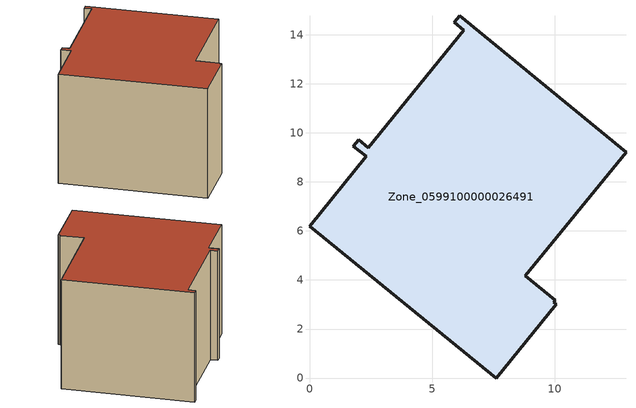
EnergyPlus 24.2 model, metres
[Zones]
Zone_0599100000026491
 floor ground (C_G): 5.91,14.51 6.12,14.77 12.91,9.22 8.79,4.17 10.02,3.17 9.96,3.09 10.07,3.01 7.61,0 0,6.2 2.31,9.04 1.79,9.46 2,9.72 2.39,9.4 6.3,14.19 z0
 wall outside (C_F): 0,6.2 7.61,0 10.07,3.01 9.96,3.09 10.02,3.17 8.79,4.17 12.91,9.22 6.12,14.77 5.91,14.51 6.3,14.19 2.39,9.4 2,9.72 1.79,9.46 2.31,9.04 0,6.2 z0:7.69
 roof outside (C_R): 10.07,3.01 9.96,3.09 10.02,3.17 8.79,4.17 12.91,9.22 6.12,14.77 5.91,14.51 6.3,14.19 2.39,9.4 2,9.72 1.79,9.46 2.31,9.04 0,6.2 7.61,0 z7.69
[BUILDING]
Pand.0599100000026491: North Axis=0; Terrain=City; Loads Convergence Tolerance Value=0.04; Temperature Convergence Tolerance Value=0.4; Solar Distribution=FullExterior; Maximum Number of Warmup Days=25; Minimum Number of Warmup Days=1
[Site:Location]
Rotterdam.The.Hague.AP_ZH_NLD Design_Conditions: Latitude=51.96; Longitude=4.45; Time Zone=1; Elevation=-4.5
[SITE:GROUNDTEMPERATURE:BUILDINGSURFACE]
18, 18, 18, 18, 18, 18, 18, 18, 18, 18, 18, 18
[MATERIAL] Thermal Absorptance=0.9; Solar Absorptance=0.7; Visible Absorptance=0.7
Name | Roughness | Thickness | Conductivity | Density | Specific Heat
G.TC.1946-1964 | MediumSmooth | 0.15 | 1 | 540 | 1210
F.TC.1946-1964 | Rough | 0.3 | 0.857143 | 1920 | 840
R.TC.1946-1964 | MediumRough | 0.2 | 0.235294 | 1500 | 1000
[CONSTRUCTION]
C_G: G.TC.1946-1964
C_F: F.TC.1946-1964
C_R: R.TC.1946-1964
[ZONE]
Zone_0599100000026491: Type=1; Multiplier=1; Ceiling Height=Autocalculate; Volume=Autocalculate; Floor Area=autocalculate; Part of Total Floor Area=Yes
[ZONEINFILTRATION:DESIGNFLOWRATE]
Infil_Zone_0599100000026491: Zone or ZoneList or Space or SpaceList=Zone_0599100000026491; Schedule=AlwaysOn; Design Flow Rate Calculation Method=Flow/Area; Flow Rate per Floor Area=0.003; Constant Term Coefficient=1; Temperature Term Coefficient=0; Velocity Term Coefficient=0; Velocity Squared Term Coefficient=0
[HVACTEMPLATE:ZONE:IDEALLOADSAIRSYSTEM]
Zone_0599100000026491: Maximum Heating Supply Air Temperature=50; Minimum Cooling Supply Air Temperature=13; Maximum Heating Supply Air Humidity Ratio=0.0156; Minimum Cooling Supply Air Humidity Ratio=0.0077; Heating Limit=NoLimit; Cooling Limit=NoLimit; Dehumidification Control Type=ConstantSensibleHeatRatio; Cooling Sensible Heat Ratio=0.7; Dehumidification Setpoint=60; Humidification Control Type=None; Humidification Setpoint=30; Outdoor Air Method=None; Outdoor Air Flow Rate per Person=0.00944; Outdoor Air Flow Rate per Zone Floor Area=0; Outdoor Air Flow Rate per Zone=0; Demand Controlled Ventilation Type=None; Outdoor Air Economizer Type=NoEconomizer; Heat Recovery Type=None; Sensible Heat Recovery Effectiveness=0.7; Latent Heat Recovery Effectiveness=0.65
[ZONECONTROL:THERMOSTAT]
ThermostatControl_Zone_0599100000026491: Zone or ZoneList=Zone_0599100000026491; Control Type Schedule=DualSetpointControlType; Control 1=Thermostat_Zone_0599100000026491; Temperature Difference Between Cutout And Setpoint=0
[THERMOSTATSETPOINT:DUALSETPOINT]
Thermostat_Zone_0599100000026491: Heating Setpoint Temperature Schedule=HeatingSetpoint_Zone_0599100000026491; Cooling Setpoint Temperature Schedule=CoolingSetpoint_Zone_0599100000026491
[SCHEDULE:COMPACT]
HeatingSetpoint_Zone_0599100000026491: Through: 12/31, For: AllDays, Until: 24:00, 21
CoolingSetpoint_Zone_0599100000026491: Through: 12/31, For: AllDays, Until: 24:00, 24
DualSetpointControlType: Through: 12/31, For: AllDays, Until: 24:00, 4
AlwaysOn: Through: 12/31, For: AllDays, Until: 24:00, 1
